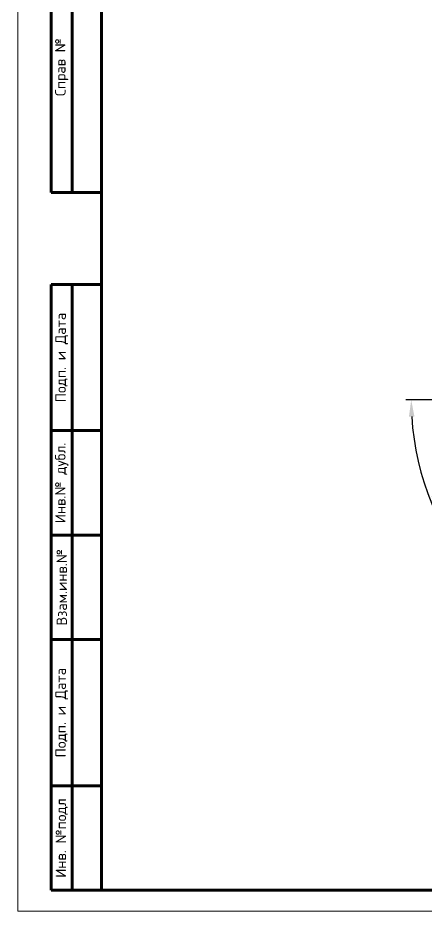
# Model space of a CAD drawing. Header units: millimetres. Extents: x -3633 to 871, y -630 to 261.
# Drawn here: x -1012.7 to -914.9, y -579.4 to -365.7 of the extents above; entities that cross this region are included whole.
import ezdxf

# ---------------------------------------------------------------- set-up
doc = ezdxf.new("R2010")
doc.units = ezdxf.units.MM
doc.layers.add('border', color=7, linetype='Continuous', lineweight=70)
doc.layers.add('Размерные линии', color=7, linetype='Continuous', lineweight=15)
doc.styles.add('Main', font='isocpeur.ttf', dxfattribs={"height": 3})
doc.dimstyles.new('ISO-25', dxfattribs={"dimtxt": 3, "dimasz": 4, "dimexe": 1.25, "dimexo": 0.625, "dimtad": 1, "dimtoh": 1, "dimtxsty": 'Main', "dimcen": 2.5, "dimadec": 0, "dimazin": 0, "dimtfac": 1, "dimtmove": 0, "dimatfit": 3, "dimfxl": 1, "dimarcsym": 0})

# ---------------------------------------------------------------- blocks, each defined once
blk = doc.blocks.new('*D129')
at = {"layer": 'Defpoints', "color": 0, "transparency": 16777216}
for p in [(-903.59, -457.1), (-853.49, -457.1), (-916.3, -473.93), (-888.91, -492.52)]:
    blk.add_point(p, dxfattribs=at)
at = {"layer": 'Размерные линии', "color": 0, "lineweight": -2, "transparency": 16777216}
for p, q in [((-904.21, -457.1), (-919.77, -457.1)), ((-889.36, -492.97), (-900.35, -503.96))]:
    blk.add_line(p, q, dxfattribs=at)
blk.add_arc((-853.49, -457.1), 65.03, 183.5249, 221.4751, dxfattribs=at)
at = {"layer": 'Размерные линии', "color": 0, "transparency": 16777216}
for points in [[(-919.06, -461.12), (-917.73, -461.08), (-918.52, -457.1)], [(-901.72, -499.71), (-902.69, -500.62), (-899.47, -503.08)]]:
    blk.add_solid(points, dxfattribs=at)
at = {"layer": 'Размерные линии', "color": 0, "transparency": 16777216, "insert": (-911.6, -481.17), "char_height": 3, "attachment_point": 5, "rotation": 292.5, "style": 'Main'}
blk.add_mtext('45°', dxfattribs=at)

msp = doc.modelspace()

# ---------------------------------------------------------------- linework, layer by layer
at = {"layer": 'border', "lineweight": 18}
for p, q in [((-1012.656, -579.45), (-1012.656, -159.45)), ((-1012.656, -159.45), (-1012.656, -579.45)), ((-1012.656, -579.45), (-1012.656, -159.45)), ((-1012.656, -579.45), (-1012.656, -159.45)), ((-715.656, -579.45), (-1012.656, -579.45))]:
    msp.add_line(p, q, dxfattribs=at)
at = {"layer": 'border', "lineweight": 70}
for p, q in [((-992.656, -164.45), (-992.656, -574.45)), ((-999.656, -347.45), (-999.656, -407.45)), ((-999.656, -407.45), (-1004.656, -407.45)), ((-992.656, -407.45), (-999.656, -407.45)), ((-992.656, -429.45), (-1004.656, -429.45)), ((-1004.656, -429.45), (-1004.656, -574.45)), ((-999.656, -574.45), (-999.656, -429.45)), ((-992.656, -464.45), (-1004.656, -464.45)), ((-992.656, -489.45), (-1004.656, -489.45)), ((-992.656, -549.45), (-1004.656, -549.45)), ((-1004.656, -574.45), (-710.359, -574.45))]:
    msp.add_line(p, q, dxfattribs=at)
at = {"layer": 'border'}
for p, q in [((-1004.656, -287.45), (-1004.656, -407.45)), ((-1004.656, -549.45), (-1004.656, -514.45)), ((-1004.656, -514.45), (-992.656, -514.45))]:
    msp.add_line(p, q, dxfattribs=at)

# ---------------------------------------------------------------- texts
at = {"layer": 'border', "lineweight": 70, "char_height": 2.5, "attachment_point": 5, "rotation": 90, "style": 'Main'}
for s, width, heights, insert in [('\\pxqc;Справ №', 17.85188, [0], (-1002.156, -377.45)), ('\\pxqc;Подп. и Дата', 27.71565, [0], (-1002.156, -446.95)), ('Инв.№ дубл.', 25.15279, [0], (-1002.156, -476.95)), ('\\pxqc,t4;Взам.инв.№', 27.09632, [0], (-1002.156, -501.95)), ('\\pxqc;Подп. и Дата', 27.71565, [0], (-1002.156, -531.95)), ('\\pxqc;Инв. №подл', 24.3376, [10.701], (-1002.156, -561.959))]:
    msp.add_mtext_dynamic_manual_height_columns(s, width=width, gutter_width=15, heights=heights, dxfattribs=dict(at, insert=insert))

# ---------------------------------------------------------------- dimensions: what is measured, and where the dimension line sits
at = {"layer": 'Размерные линии'}
dim = msp.add_angular_dim_3p(base=(-916.299, -473.929), center=(-853.487, -457.098), p1=(-903.587, -457.098), p2=(-888.913, -492.525), dimstyle='ISO-25', dxfattribs=at)
dim.commit()
dim.dimension.update_dxf_attribs({"geometry": '*D129', "text_midpoint": (-911.602, -481.17)})

doc.saveas('drawing.dxf')
